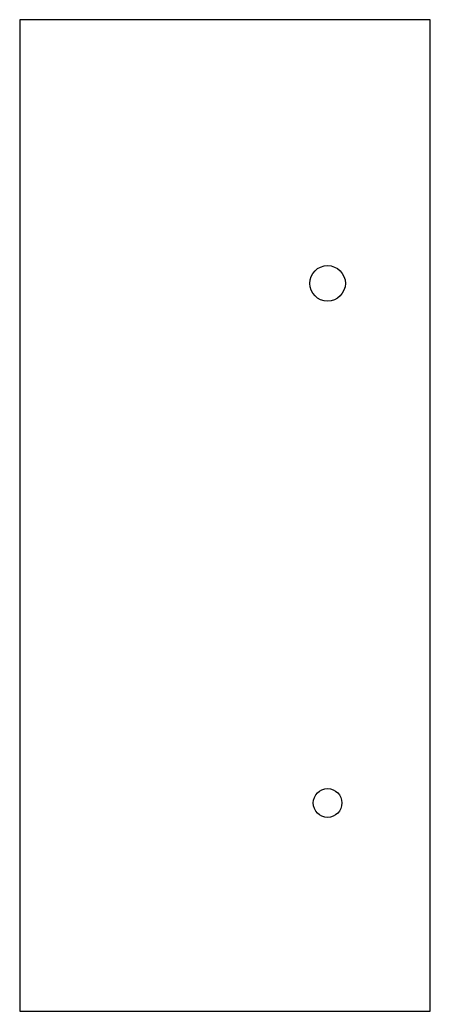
# Model space of a CAD drawing. Header units: millimetres. Extents: x -30 to 30, y -73 to 72.
import ezdxf

# ---------------------------------------------------------------- set-up
doc = ezdxf.new("R2010")
doc.units = ezdxf.units.MM

msp = doc.modelspace()

# ---------------------------------------------------------------- linework, layer by layer
msp.add_lwpolyline([(-30, 72.5), (-30, -72.5), (30, -72.5), (30, 72.5)], close=True)
for centre, radius in [((15, 33.95), 2.6), ((15, -42.05), 2.1)]:
    msp.add_circle(centre, radius)

doc.saveas('drawing.dxf')
